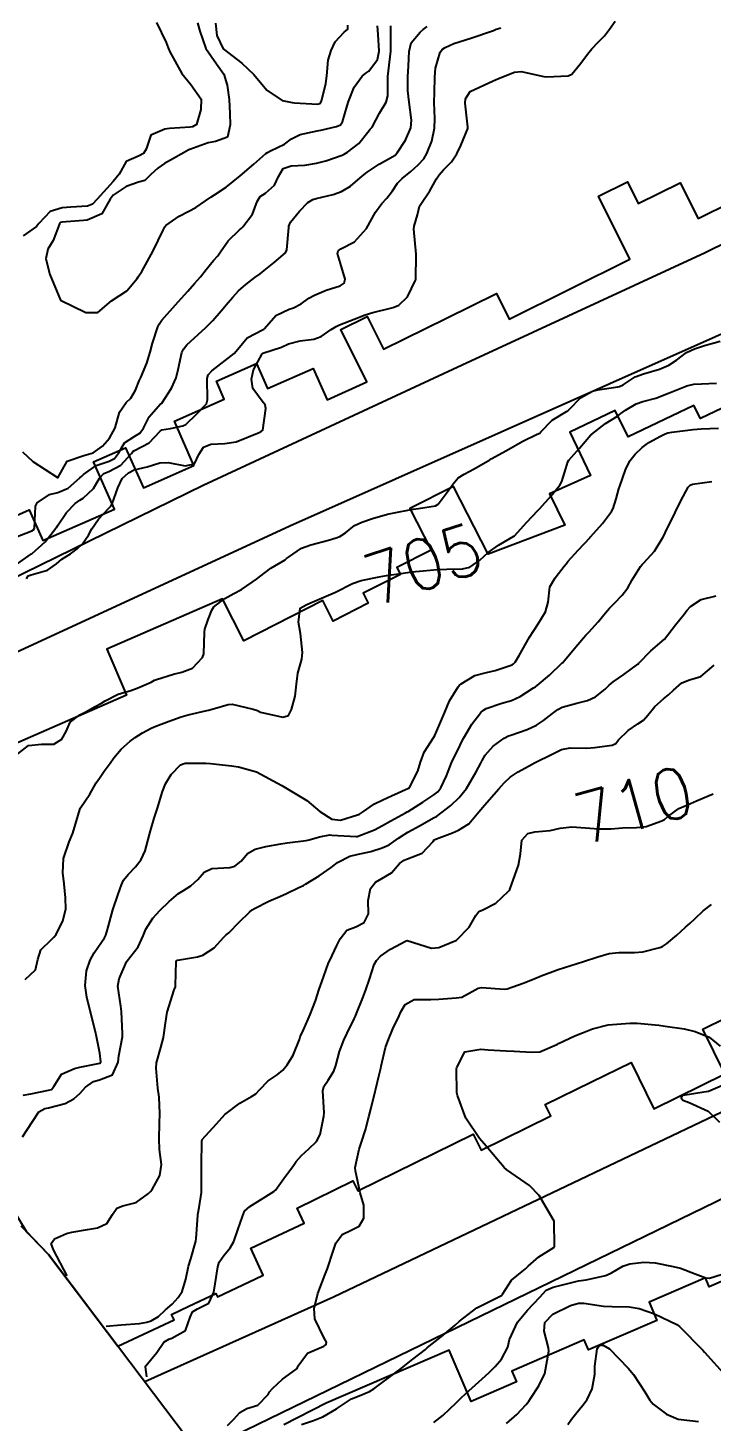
# Model space of a CAD drawing. Header units: metres. Extents: x 286371 to 293043, y 7462578 to 7466404.
# Drawn here: x 289767.4 to 289821.3, y 7464299.8 to 7464409.6 of the extents above; entities that cross this region are included whole.
import ezdxf
from ezdxf.enums import TextEntityAlignment as Align

# ---------------------------------------------------------------- set-up
doc = ezdxf.new("R2010")
doc.units = ezdxf.units.M
doc.header["$MEASUREMENT"] = 0
for name, color, linetype in [('Area', 45, 'Continuous'), ('Cotas', 45, 'Continuous'), ('Curvas de Nivel 1m', 11, 'Continuous'), ('Curvas de Nivel 5m', 15, 'Continuous'), ('Edificações', 30, 'Continuous'), ('Vias primárias', 230, 'Continuous')]:
    doc.layers.add(name, color=color, linetype=linetype)
doc.styles.add('Style-STANDARD', font='STANDARD.shx')

msp = doc.modelspace()

# ---------------------------------------------------------------- linework, layer by layer
at = {"layer": 'Area'}
msp.add_polyline3d([(289781.87, 7464295.99, 711.77), (289769.04, 7464312.95, 708.29), (289767.3, 7464314.77, 707.12), (289766.26, 7464316.51, 710.41), (289765.38, 7464317.66, 710.52), (289760.85, 7464323.61, 708.95), (289751.25, 7464336.98, 708.25), (289748.29, 7464340.59, 707.85), (289745.25, 7464344.19, 707.46), (289737.6, 7464353.49, 703.78), (289733.29, 7464359.71, 704.16), (289733.02, 7464360.14, 704.25), (289719.94, 7464375.13, 705.19), (289717.41, 7464377.8, 705.39), (289715.36, 7464379.84, 705.45), (289714.97, 7464380.21, 705.6), (289711.77, 7464383.77, 705.65), (289707.56, 7464388.74, 705.87), (289704.64, 7464391.64, 706.53), (289702.9, 7464393.82, 707.62), (289695.79, 7464401.13, 711.81), (289692.16, 7464404.65, 712.69), (289691.65, 7464405.35, 712.66), (289686.16, 7464411.25, 706.79)], dxfattribs=at)
at = {"layer": 'Curvas de Nivel 1m', "flags": 128}
for points, elevation in [([(289766.45, 7464369.5), (289767.73, 7464369.99), (289767.87, 7464370.07), (289767.94, 7464370.21), (289768.03, 7464371.94), (289768.14, 7464372.21), (289769.12, 7464372.85), (289769.78, 7464373.02), (289770.6, 7464373.35), (289771.52, 7464374.16), (289771.66, 7464374.3), (289771.8, 7464374.42), (289772.81, 7464375.14), (289773.81, 7464375.48), (289774.25, 7464375.69), (289774.57, 7464376.11), (289775.02, 7464376.92), (289775.84, 7464377.46), (289776.25, 7464377.69), (289776.53, 7464378.08), (289776.98, 7464378.97), (289777.88, 7464379.99), (289777.93, 7464380.02), (289777.97, 7464380.06), (289778.73, 7464381.23), (289779.1, 7464382.05), (289779.26, 7464382.71), (289779.56, 7464384.04), (289779.67, 7464384.31), (289779.95, 7464384.64), (289781.44, 7464386.01), (289781.98, 7464386.56), (289782.65, 7464387.33), (289783.2, 7464387.98), (289783.56, 7464388.42), (289784.02, 7464388.91), (289784.59, 7464389.4), (289785.31, 7464389.95), (289785.72, 7464390.26), (289786.04, 7464390.51), (289786.83, 7464391.14), (289787.72, 7464391.91), (289787.83, 7464392.14), (289787.98, 7464393.91), (289787.99, 7464394.01), (289788.1, 7464394.31), (289788.81, 7464395.2), (289789.47, 7464395.88), (289789.88, 7464396.12), (289790.13, 7464396.18), (289791.48, 7464396.5), (289792.14, 7464396.73), (289792.83, 7464397.15), (289793.6, 7464397.82), (289793.91, 7464398.07), (289794.16, 7464398.25), (289795.09, 7464398.88), (289796.18, 7464399.5), (289796.35, 7464399.61), (289796.52, 7464399.78), (289797.18, 7464400.79), (289797.59, 7464401.76), (289797.64, 7464402.35), (289797.46, 7464403.77), (289797.35, 7464404.67), (289797.36, 7464405.77), (289797.42, 7464406.63), (289797.47, 7464407.77), (289797.63, 7464408.45), (289798.33, 7464409.29), (289798.58, 7464409.5), (289798.87, 7464409.75)], 701), ([(289767.31, 7464366.22), (289767.45, 7464366.44), (289767.67, 7464366.53), (289768.97, 7464366.9), (289769.68, 7464367.39), (289770.1, 7464367.76), (289770.77, 7464368.17), (289771.29, 7464368.57), (289771.71, 7464368.98), (289772.2, 7464369.66), (289772.45, 7464370.14), (289772.98, 7464370.9), (289773.76, 7464371.74), (289773.95, 7464371.94), (289774.06, 7464372.12), (289774.5, 7464373.39), (289774.84, 7464374.11), (289775.34, 7464374.56), (289775.8, 7464374.79), (289776.83, 7464375.05), (289777.81, 7464375.36), (289778.48, 7464375.39), (289779.81, 7464375.12), (289780.56, 7464375.28), (289780.9, 7464376.02), (289781.25, 7464376.59), (289781.83, 7464376.83), (289782.94, 7464376.88), (289783.83, 7464377.01), (289785.64, 7464377.74), (289785.84, 7464377.84), (289785.92, 7464377.93), (289786.18, 7464379.63), (289786.11, 7464379.93), (289785.89, 7464380.22), (289785.15, 7464381.2), (289785.04, 7464381.95), (289785.2, 7464382.67), (289785.88, 7464383.94), (289785.91, 7464383.97), (289785.94, 7464383.99), (289787.39, 7464384.47), (289787.96, 7464384.73), (289788.87, 7464384.98), (289789.96, 7464385.11), (289790.52, 7464385.32), (289791.32, 7464385.85), (289791.72, 7464386.1), (289791.98, 7464386.22), (289793.13, 7464386.68), (289793.99, 7464387.03), (289794.59, 7464387.21), (289796, 7464387.53), (289796.19, 7464387.59), (289796.64, 7464387.77), (289797.34, 7464388.44), (289797.97, 7464389.76), (289797.98, 7464389.81), (289798.01, 7464391.76), (289798.01, 7464391.81), (289797.82, 7464393.76), (289797.85, 7464394), (289798.11, 7464394.9), (289798.29, 7464395.58), (289798.38, 7464395.75), (289799.08, 7464396.8), (289799.62, 7464397.73), (289799.83, 7464398.06), (289800.16, 7464398.45), (289800.81, 7464399.08), (289801.23, 7464399.71), (289801.54, 7464400.36), (289802.08, 7464401.7), (289802.1, 7464401.82), (289801.87, 7464403.7), (289801.9, 7464404.05), (289802.26, 7464404.63), (289804.08, 7464405.46), (289804.27, 7464405.55), (289804.51, 7464405.65), (289805.77, 7464406.14), (289806.28, 7464406.2), (289808.07, 7464405.81), (289808.28, 7464405.77), (289810, 7464405.85), (289810.28, 7464405.98), (289811, 7464406.84), (289811.53, 7464407.55), (289811.86, 7464407.99), (289812.32, 7464408.48), (289812.86, 7464409), (289813.24, 7464409.52), (289813.69, 7464410.17)], 703), ([(289780.79, 7464410.02), (289780.96, 7464409.38), (289781.45, 7464408.01), (289782.29, 7464406.81), (289782.87, 7464405.99), (289783.13, 7464405.11), (289783.27, 7464403.98), (289783.33, 7464402.88), (289783.35, 7464401.98), (289783.16, 7464401.02), (289782.19, 7464400.67), (289781.62, 7464400.57), (289780.18, 7464400.06), (289780.16, 7464400.05), (289780.09, 7464400.03), (289778.89, 7464399.33), (289778.17, 7464398.94), (289777.65, 7464398.57), (289777.11, 7464398.07), (289776.63, 7464397.6), (289776.14, 7464397.47), (289775.17, 7464397.13), (289774.13, 7464396.44), (289773.9, 7464396.13), (289773.25, 7464394.99), (289772.1, 7464394.48), (289771.81, 7464394.45), (289770.1, 7464394.33), (289769.99, 7464394.3), (289769.91, 7464394.19), (289769.4, 7464392.87), (289769, 7464392.2), (289768.83, 7464391.43), (289769.14, 7464390.2), (289770, 7464388.18), (289771.99, 7464387.21), (289772.93, 7464387.2), (289774, 7464388.12), (289775.21, 7464388.91), (289776.03, 7464389.88), (289776.11, 7464390.01), (289776.17, 7464390.09), (289776.39, 7464390.44), (289777.28, 7464392.07), (289778.09, 7464393.7), (289778.2, 7464393.95), (289778.28, 7464394.05), (289779.35, 7464394.79), (289780.11, 7464395.18), (289780.66, 7464395.47), (289781.42, 7464396), (289781.83, 7464396.29), (289782.13, 7464396.48), (289783.04, 7464397.09), (289784.15, 7464397.96), (289785.21, 7464398.9), (289786.18, 7464399.73), (289786.31, 7464399.81), (289786.54, 7464399.93), (289787.63, 7464400.48), (289788.2, 7464400.88), (289788.87, 7464401.23), (289790.21, 7464401.51), (289790.51, 7464401.57), (289791.75, 7464401.85), (289792.06, 7464402), (289792.22, 7464402.23), (289792.59, 7464403.49), (289792.68, 7464403.84), (289793.13, 7464404.96), (289793.75, 7464405.82), (289794.04, 7464406.06), (289794.28, 7464406.23), (289794.97, 7464407.13), (289795.09, 7464407.8), (289795.02, 7464409.1), (289794.98, 7464409.8)], 699), ([(289782.21, 7464410), (289782.32, 7464409.04), (289782.8, 7464407.99), (289784.29, 7464406.86), (289785.21, 7464405.95), (289786.26, 7464404.73), (289787.45, 7464403.92), (289788.24, 7464403.74), (289788.43, 7464403.72), (289790.24, 7464403.61), (289790.44, 7464403.67), (289790.56, 7464403.87), (289790.89, 7464405.24), (289790.97, 7464405.86), (289791.08, 7464407.08), (289791.32, 7464407.86), (289791.64, 7464408.53), (289792.33, 7464409.3), (289792.63, 7464409.54), (289792.64, 7464409.84)], 698), ([(289766.55, 7464367.36), (289767.7, 7464368.17), (289767.73, 7464368.19), (289767.76, 7464368.21), (289768.78, 7464369.13), (289769.62, 7464370.19), (289769.66, 7464370.26), (289769.74, 7464370.39), (289770.47, 7464371.45), (289771.15, 7464372.16), (289771.51, 7464372.41), (289771.77, 7464372.57), (289772.6, 7464373.33), (289773.05, 7464374.14), (289773.41, 7464374.52), (289773.8, 7464374.68), (289774.75, 7464375.18), (289775.58, 7464376.1), (289775.69, 7464376.24), (289775.83, 7464376.33), (289776.98, 7464376.94), (289777.85, 7464377.86), (289777.96, 7464377.95), (289778.65, 7464378.05), (289779.63, 7464378.27), (289779.86, 7464378.38), (289780.71, 7464379.18), (289781.48, 7464380.01), (289781.58, 7464380.32), (289781.55, 7464382.01), (289781.63, 7464382.3), (289781.92, 7464382.61), (289783.68, 7464383.97), (289783.95, 7464384.3), (289784.7, 7464385.21), (289785.97, 7464385.86), (289786.02, 7464385.88), (289786.07, 7464385.93), (289786.95, 7464386.96), (289788, 7464387.46), (289788.34, 7464387.56), (289788.96, 7464387.89), (289789.57, 7464388.32), (289790.01, 7464388.58), (289790.93, 7464388.95), (289792.03, 7464389.31), (289792.35, 7464389.52), (289792.43, 7464389.84), (289792.05, 7464391.07), (289791.82, 7464391.85), (289791.86, 7464392.06), (289792.07, 7464392.23), (289793.15, 7464392.76), (289794.09, 7464393.81), (289794.8, 7464395.12), (289795.31, 7464395.8), (289795.7, 7464396.22), (289796.14, 7464396.79), (289796.54, 7464397.39), (289796.91, 7464397.77), (289797.6, 7464398.32), (289798.17, 7464398.83), (289798.61, 7464399.32), (289798.86, 7464399.74), (289799.24, 7464400.7), (289799.47, 7464401.74), (289799.48, 7464402.48), (289799.44, 7464403.74), (289799.46, 7464404.53), (289799.48, 7464405.74), (289799.55, 7464406.47), (289799.91, 7464407.73), (289800.09, 7464407.95), (289800.31, 7464408.09), (289800.99, 7464408.39), (289802.32, 7464408.81), (289804.1, 7464409.43), (289804.33, 7464409.52), (289804.43, 7464409.55), (289804.7, 7464409.65)], 702), ([(289766.39, 7464352.24), (289767.47, 7464353.08), (289768.48, 7464353.19), (289769.47, 7464353.18), (289770.09, 7464353.56), (289770.43, 7464354.17), (289770.74, 7464354.92), (289771.5, 7464355.5), (289771.94, 7464355.71), (289772.73, 7464356.14), (289773.22, 7464356.42), (289773.52, 7464356.6), (289774.52, 7464357.12), (289775.53, 7464357.42), (289776.04, 7464357.58), (289777.12, 7464358.07), (289777.4, 7464358.21), (289777.55, 7464358.28), (289778.89, 7464358.7), (289779.56, 7464358.85), (289780.4, 7464359.18), (289781.19, 7464360.01), (289781.29, 7464360.3), (289781.33, 7464362.01), (289781.37, 7464362.24), (289781.62, 7464363), (289781.9, 7464363.73), (289782.08, 7464364), (289782.95, 7464364.67), (289783.65, 7464365.06), (289784.24, 7464365.38), (289785.1, 7464365.95), (289785.43, 7464366.19), (289785.67, 7464366.38), (289786.57, 7464367.04), (289787.69, 7464367.72), (289787.81, 7464367.8), (289787.96, 7464367.91), (289788.98, 7464368.62), (289789.71, 7464368.89), (289791.12, 7464369.26), (289791.72, 7464369.43), (289792.01, 7464369.55), (289792.44, 7464369.83), (289793.15, 7464370.41), (289793.74, 7464370.67), (289794.58, 7464370.96), (289795.75, 7464371.31), (289796.14, 7464371.39), (289797.75, 7464371.7), (289797.8, 7464371.71), (289798.21, 7464371.75), (289799.54, 7464371.95), (289799.76, 7464372.09), (289800.45, 7464373.03), (289800.93, 7464373.71), (289801.33, 7464374.16), (289801.8, 7464374.46), (289802.59, 7464374.89), (289803.81, 7464375.59), (289803.86, 7464375.62), (289803.93, 7464375.66), (289805.14, 7464376.33), (289805.83, 7464376.72), (289806.41, 7464377.05), (289807.55, 7464377.61), (289807.75, 7464377.7), (289807.85, 7464377.8), (289808.74, 7464378.71), (289809.87, 7464379.39), (289809.98, 7464379.46), (289810.1, 7464379.57), (289810.97, 7464380.48), (289811.9, 7464380.99), (289812.33, 7464381.11), (289813.9, 7464381.35), (289814.03, 7464381.38), (289814.34, 7464381.51), (289815.28, 7464382.13), (289815.92, 7464382.36), (289817.2, 7464382.74), (289817.93, 7464383.06), (289818.53, 7464383.44), (289819.32, 7464384.05), (289819.95, 7464384.34), (289820.75, 7464384.6), (289821.96, 7464384.94)], 704), ([(289767.04, 7464325.51), (289767.64, 7464325.62), (289769.05, 7464325.9), (289769.27, 7464325.97), (289769.45, 7464326.19), (289770.07, 7464327.18), (289771.08, 7464327.61), (289771.52, 7464327.71), (289773.08, 7464328.04), (289773.15, 7464328.07), (289773.17, 7464328.13), (289773.09, 7464328.82), (289772.83, 7464330.14), (289772.75, 7464330.51), (289772.33, 7464332.15), (289772.06, 7464333.25), (289771.94, 7464334.15), (289772.04, 7464335.31), (289772.32, 7464336.15), (289772.64, 7464336.72), (289773.23, 7464337.58), (289773.46, 7464337.91), (289773.56, 7464338.13), (289773.69, 7464338.57), (289774.11, 7464340.12), (289774.54, 7464341.36), (289774.8, 7464342.1), (289774.96, 7464342.45), (289775.32, 7464342.9), (289775.91, 7464343.51), (289776.35, 7464344.08), (289776.65, 7464344.77), (289776.99, 7464346.07), (289777.08, 7464346.36), (289777.38, 7464347.34), (289777.56, 7464347.9), (289777.61, 7464348.06), (289778.02, 7464349.45), (289778.25, 7464350.05), (289778.71, 7464350.78), (289779.45, 7464351.55), (289779.8, 7464351.68), (289781.45, 7464351.68), (289781.8, 7464351.65), (289783.45, 7464351.46), (289784.02, 7464351.4), (289785.44, 7464351), (289787.42, 7464349.91), (289789.41, 7464348.73), (289790.43, 7464347.87), (289791.38, 7464347.26), (289792.04, 7464347.18), (289793.38, 7464347.6), (289793.54, 7464347.67), (289793.79, 7464347.82), (289794.73, 7464348.47), (289795.4, 7464348.8), (289796.08, 7464349.11), (289797.41, 7464349.7), (289797.46, 7464349.72), (289797.5, 7464349.76), (289798.15, 7464351.05), (289798.37, 7464351.75), (289798.65, 7464352.56), (289799.41, 7464353.74), (289799.49, 7464353.86), (289800.28, 7464355.71), (289800.64, 7464356.6), (289801.32, 7464357.7), (289801.42, 7464357.82), (289801.55, 7464357.93), (289802.64, 7464358.59), (289803.56, 7464358.84), (289804.23, 7464358.99), (289805.57, 7464359.44), (289805.69, 7464359.51), (289805.81, 7464359.63), (289806.13, 7464360.18), (289806.94, 7464361.61), (289807.62, 7464362.67), (289808.2, 7464363.6), (289808.41, 7464364.36), (289808.54, 7464365.59), (289808.96, 7464366.3), (289809.69, 7464367.2), (289809.85, 7464367.42), (289809.97, 7464367.57), (289810.79, 7464368.48), (289811.72, 7464369.48), (289811.76, 7464369.51), (289811.78, 7464369.54), (289812.7, 7464370.57), (289813.41, 7464371.52), (289813.53, 7464371.75), (289813.77, 7464372.51), (289814, 7464373.29), (289814.07, 7464373.51), (289814.51, 7464374.8), (289814.86, 7464375.5), (289815.28, 7464376.03), (289815.83, 7464376.56), (289816.36, 7464376.95), (289817.28, 7464377.46), (289817.65, 7464377.65), (289817.85, 7464377.72), (289818.17, 7464377.77), (289819.85, 7464377.99), (289820.47, 7464378.03), (289821.85, 7464378.08)], 706), ([(289766.99, 7464322.22), (289767.79, 7464323.43), (289768.27, 7464324.21), (289768.76, 7464324.46), (289769.03, 7464324.52), (289770.36, 7464324.85), (289771.04, 7464325.23), (289771.54, 7464325.66), (289771.96, 7464326.15), (289772.6, 7464326.6), (289773.06, 7464326.72), (289774.08, 7464327.11), (289774.52, 7464328.11), (289774.58, 7464328.62), (289774.86, 7464330.11), (289774.88, 7464330.34), (289774.8, 7464332.11), (289774.74, 7464332.52), (289774.5, 7464334.11), (289774.61, 7464334.69), (289775.2, 7464336.03), (289775.25, 7464336.1), (289776.1, 7464337.21), (289776.49, 7464338.08), (289776.7, 7464338.61), (289777.26, 7464339.47), (289777.54, 7464339.79), (289777.81, 7464340.06), (289778.56, 7464340.77), (289779.29, 7464341.4), (289779.67, 7464341.65), (289780.26, 7464342.02), (289780.82, 7464342.5), (289781.32, 7464343.08), (289781.92, 7464343.39), (289783.32, 7464343.45), (289783.72, 7464343.57), (289784.22, 7464343.96), (289784.72, 7464344.57), (289785.34, 7464344.89), (289786.17, 7464345.11), (289787.35, 7464345.33), (289787.86, 7464345.4), (289789.35, 7464345.59), (289789.59, 7464345.64), (289790.4, 7464345.87), (289791.2, 7464346.02), (289791.36, 7464346.01), (289793.29, 7464345.9), (289793.36, 7464345.91), (289794.72, 7464346.44), (289795.37, 7464346.77), (289796.02, 7464347.14), (289797.17, 7464347.77), (289797.31, 7464347.84), (289797.39, 7464347.88), (289798.53, 7464348.62), (289799.41, 7464349.19), (289799.72, 7464349.42), (289799.96, 7464349.73), (289800.4, 7464350.69), (289800.81, 7464351.71), (289801.47, 7464353.11), (289801.66, 7464353.5), (289801.76, 7464353.69), (289802.41, 7464354.76), (289803.12, 7464355.67), (289803.32, 7464355.87), (289803.52, 7464355.99), (289804.76, 7464356.4), (289805.52, 7464356.63), (289806.22, 7464356.94), (289807.27, 7464357.61), (289807.43, 7464357.71), (289807.54, 7464357.79), (289808.53, 7464358.61), (289809.53, 7464359.58), (289809.57, 7464359.62), (289810.47, 7464360.68), (289811.21, 7464361.55), (289811.39, 7464361.76), (289811.61, 7464362), (289812.35, 7464362.81), (289812.94, 7464363.52), (289813.25, 7464363.91), (289813.65, 7464364.29), (289814.25, 7464364.91), (289814.69, 7464365.5), (289815.03, 7464366.13), (289815.69, 7464367.17), (289815.83, 7464367.35), (289815.96, 7464367.48), (289816.79, 7464368.39), (289817.46, 7464369.46), (289817.55, 7464369.64), (289817.73, 7464370.03), (289818.21, 7464370.99), (289818.42, 7464371.44), (289818.86, 7464372.35), (289819.45, 7464373.43), (289819.61, 7464373.6), (289819.79, 7464373.68), (289821.32, 7464373.87)], 707), ([(289770.5, 7464311.27), (289769.44, 7464313.32), (289769.24, 7464313.82), (289769.51, 7464314.18), (289770.45, 7464314.6), (289770.88, 7464314.71), (289772.11, 7464314.92), (289772.89, 7464315.06), (289773.63, 7464315.39), (289774.09, 7464316.12), (289774.42, 7464316.6), (289774.91, 7464316.79), (289775.95, 7464317.06), (289776.93, 7464317.76), (289777.09, 7464317.92), (289777.22, 7464318.07), (289777.82, 7464319.19), (289777.94, 7464320.06), (289777.8, 7464321.24), (289777.75, 7464322.06), (289777.8, 7464323.27), (289777.82, 7464324.06), (289777.76, 7464325.35), (289777.67, 7464326.07), (289777.52, 7464327.63), (289777.56, 7464328.07), (289777.9, 7464329.27), (289778.11, 7464330.06), (289778.27, 7464331.19), (289778.39, 7464332.05), (289778.95, 7464333.82), (289779.04, 7464334.04), (289779.06, 7464334.15), (289779.11, 7464336.04), (289779.13, 7464336.11), (289779.21, 7464336.16), (289780.79, 7464336.43), (289781.21, 7464336.56), (289782.09, 7464337.12), (289782.85, 7464337.98), (289783.05, 7464338.16), (289783.24, 7464338.32), (289784.06, 7464339.15), (289784.89, 7464339.95), (289785.1, 7464340.12), (289785.27, 7464340.22), (289786.4, 7464340.8), (289787.28, 7464341.18), (289787.79, 7464341.4), (289788.78, 7464341.89), (289789.13, 7464342.05), (289789.3, 7464342.14), (289790.38, 7464342.8), (289791.32, 7464343.45), (289791.55, 7464343.63), (289791.81, 7464343.85), (289792.8, 7464344.36), (289793.33, 7464344.49), (289794.44, 7464344.71), (289795.34, 7464345), (289795.88, 7464345.25), (289796.63, 7464345.78), (289797.06, 7464346.07), (289797.36, 7464346.24), (289798.34, 7464346.78), (289799.38, 7464347.36), (289799.62, 7464347.49), (289799.97, 7464347.73), (289800.76, 7464348.34), (289801.4, 7464348.97), (289801.98, 7464349.69), (289802.75, 7464350.99), (289803.1, 7464351.67), (289803.21, 7464351.9), (289803.45, 7464352.31), (289804.09, 7464353.02), (289804.95, 7464353.64), (289805.29, 7464353.83), (289805.48, 7464353.9), (289806.77, 7464354.33), (289807.49, 7464354.67), (289808.04, 7464355.05), (289808.75, 7464355.59), (289809.17, 7464355.91), (289809.51, 7464356.09), (289810.68, 7464356.4), (289811.52, 7464356.62), (289812.16, 7464356.9), (289812.9, 7464357.52), (289813.22, 7464357.83), (289813.54, 7464358.08), (289814.38, 7464358.67), (289815.48, 7464359.49), (289815.53, 7464359.52), (289815.57, 7464359.57), (289816.51, 7464360.54), (289817.59, 7464361.45), (289818.46, 7464362.59), (289819.13, 7464363.43), (289819.35, 7464363.71), (289819.64, 7464364.03), (289820.47, 7464364.59), (289821.65, 7464364.87)], 708), ([(289773.59, 7464307.3), (289774.77, 7464307.42), (289776.22, 7464307.53), (289776.78, 7464307.62), (289777.13, 7464307.72), (289777.71, 7464308.06), (289778.25, 7464308.59), (289778.8, 7464309.05), (289779.27, 7464309.57), (289779.57, 7464310.03), (289779.86, 7464311), (289780.08, 7464312.03), (289780.25, 7464312.62), (289780.65, 7464314.02), (289780.68, 7464314.21), (289780.82, 7464316.02), (289780.82, 7464316.1), (289780.91, 7464316.66), (289781.1, 7464317.84), (289781.11, 7464318.01), (289781.11, 7464319.86), (289781.11, 7464320.01), (289781.12, 7464321.88), (289781.16, 7464322.01), (289782.29, 7464323.26), (289782.93, 7464323.98), (289783.03, 7464324.07), (289784.11, 7464324.89), (289785.05, 7464325.4), (289785.37, 7464325.61), (289785.67, 7464325.94), (289786.35, 7464326.64), (289787.07, 7464327.12), (289787.5, 7464327.49), (289787.84, 7464327.9), (289788.32, 7464328.67), (289788.81, 7464329.89), (289788.88, 7464330.12), (289789.13, 7464330.66), (289789.51, 7464331.51), (289789.66, 7464331.88), (289790.07, 7464332.96), (289790.38, 7464333.87), (289790.58, 7464334.46), (289791.08, 7464335.86), (289791.12, 7464335.94), (289791.21, 7464336.12), (289791.77, 7464337.3), (289792.02, 7464337.84), (289792.56, 7464338.52), (289793.25, 7464338.78), (289793.93, 7464339.13), (289794.25, 7464339.81), (289794.23, 7464340.86), (289794.41, 7464341.81), (289794.8, 7464342.3), (289795.31, 7464342.6), (289796.07, 7464343.03), (289796.69, 7464343.77), (289797.06, 7464344.03), (289797.33, 7464344.13), (289798.49, 7464344.59), (289799.35, 7464345.52), (289799.44, 7464345.65), (289799.62, 7464345.73), (289800.88, 7464346.2), (289801.36, 7464346.41), (289802.16, 7464346.91), (289802.83, 7464347.68), (289803.39, 7464348.38), (289804.53, 7464349.65), (289804.94, 7464350.13), (289805.43, 7464350.59), (289806.06, 7464351), (289807.16, 7464351.61), (289807.35, 7464351.71), (289807.45, 7464351.75), (289808.67, 7464352.37), (289809.46, 7464352.76), (289810.15, 7464352.88), (289811.46, 7464352.87), (289812.08, 7464352.92), (289813.47, 7464353.1), (289813.74, 7464353.24), (289813.97, 7464353.51), (289814.72, 7464354.26), (289815.49, 7464354.77), (289815.92, 7464355.06), (289816.28, 7464355.47), (289816.83, 7464356.15), (289817.52, 7464356.76), (289817.91, 7464357.07), (289818.3, 7464357.44), (289818.96, 7464358.02), (289819.55, 7464358.26), (289820.45, 7464358.51), (289821.51, 7464359.4)], 709), ([(289783.15, 7464299.48), (289783.65, 7464299.97), (289784.11, 7464300.51), (289784.67, 7464300.81), (289785.54, 7464301.08), (289786.34, 7464301.93), (289786.47, 7464302.14), (289786.69, 7464302.4), (289787.47, 7464303.14), (289788.54, 7464303.9), (289788.63, 7464303.98), (289788.72, 7464304.19), (289789.44, 7464305.18), (289790.74, 7464305.74), (289790.83, 7464305.78), (289790.92, 7464305.86), (289790.94, 7464306.05), (289790.75, 7464306.41), (289790.02, 7464307.88), (289789.97, 7464308.69), (289790.27, 7464309.87), (289790.83, 7464311.34), (289791.03, 7464311.85), (289791.48, 7464313.23), (289791.68, 7464313.84), (289792.18, 7464314.54), (289792.89, 7464314.87), (289793.52, 7464315.18), (289793.9, 7464315.81), (289793.88, 7464316.85), (289793.61, 7464317.81), (289793.23, 7464319.55), (289793.22, 7464319.82), (289793.53, 7464321.27), (289793.71, 7464321.81), (289794.03, 7464322.79), (289794.28, 7464323.81), (289794.43, 7464324.4), (289794.79, 7464325.8), (289794.84, 7464326.02), (289795.07, 7464327), (289795.23, 7464327.65), (289795.26, 7464327.79), (289795.61, 7464329.28), (289795.77, 7464329.78), (289796.18, 7464330.73), (289796.67, 7464331.77), (289796.82, 7464332.09), (289797.16, 7464332.67), (289797.86, 7464333.06), (289799.16, 7464333.05), (289799.81, 7464333.08), (289801.17, 7464333.18), (289801.62, 7464333.24), (289802.44, 7464333.69), (289802.89, 7464333.96), (289803.18, 7464334.01), (289804.95, 7464333.88), (289805.18, 7464333.9), (289806.46, 7464334.35), (289807.19, 7464334.64), (289807.87, 7464334.93), (289809.2, 7464335.41), (289809.71, 7464335.57), (289811.21, 7464336.05), (289812.32, 7464336.43), (289813.22, 7464336.67), (289813.98, 7464336.75), (289815.22, 7464336.76), (289815.88, 7464336.82), (289817.23, 7464337.15), (289817.44, 7464337.24), (289817.74, 7464337.45), (289818.55, 7464338.13), (289819.25, 7464338.76), (289819.6, 7464339.08), (289819.97, 7464339.41), (289820.64, 7464340.04), (289821.28, 7464340.55)], 711), ([(289788.98, 7464299.56), (289789.92, 7464299.88), (289790.45, 7464300.08), (289790.66, 7464300.17), (289791.74, 7464300.78), (289792.68, 7464301.43), (289792.93, 7464301.58), (289793.53, 7464301.82), (289794.34, 7464302.16), (289794.69, 7464302.38), (289796.55, 7464303.77), (289796.72, 7464303.9), (289797.76, 7464304.71), (289798.74, 7464305.48), (289798.88, 7464305.59), (289799.05, 7464305.73), (289799.99, 7464306.48), (289800.77, 7464307.12), (289801.08, 7464307.39), (289801.43, 7464307.69), (289802.79, 7464308.74), (289804.58, 7464309.65), (289804.73, 7464309.72), (289804.81, 7464309.84), (289805.53, 7464310.93), (289806.37, 7464311.62), (289806.64, 7464311.82), (289806.84, 7464312.03), (289807.69, 7464312.76), (289808.86, 7464313.52), (289808.9, 7464313.54), (289808.93, 7464313.58), (289808.89, 7464315.58), (289807.7, 7464317.6), (289806.94, 7464318.39), (289805.16, 7464319.64), (289804.96, 7464319.82), (289803.37, 7464321.67), (289803, 7464322.09), (289801.93, 7464323.69), (289801.26, 7464325.49), (289801.23, 7464325.7), (289801.2, 7464327.58), (289801.21, 7464327.7), (289801.86, 7464328.94), (289803.11, 7464329.13), (289803.68, 7464329.09), (289805.1, 7464329.02), (289805.75, 7464328.99), (289807.1, 7464328.9), (289807.77, 7464328.94), (289809.11, 7464329.51), (289809.16, 7464329.54), (289809.24, 7464329.58), (289810.51, 7464330.18), (289811.13, 7464330.44), (289811.92, 7464330.75), (289813.14, 7464331.07), (289814.85, 7464331.2), (289815.14, 7464331.19), (289815.44, 7464331.18), (289817.14, 7464331.02), (289817.63, 7464330.95), (289819.13, 7464330.73), (289820, 7464330.54), (289821.11, 7464330.08), (289821.96, 7464329.38)], 712), ([(289822.16, 7464326.27), (289821.05, 7464325.8), (289820.69, 7464325.76), (289819.05, 7464325.5), (289818.99, 7464325.48), (289818.94, 7464325.43), (289818.91, 7464325.3), (289819.04, 7464325.11), (289819.52, 7464324.93), (289821.03, 7464324.26), (289821.93, 7464323.38)], 712), ([(289799.41, 7464299.72), (289800.11, 7464300.27), (289800.67, 7464300.78), (289801.13, 7464301.25), (289801.58, 7464301.69), (289802.16, 7464302.22), (289802.7, 7464302.69), (289803.22, 7464303.15), (289803.77, 7464303.66), (289804.25, 7464304.12), (289804.73, 7464304.7), (289805.23, 7464305.64), (289805.38, 7464306.26), (289805.99, 7464307.63), (289806.79, 7464308.56), (289807.76, 7464309.6), (289808.27, 7464310.14), (289808.82, 7464310.38), (289809.77, 7464310.62), (289810.82, 7464310.87), (289811.41, 7464310.96), (289812.83, 7464311.27), (289813.02, 7464311.33), (289813.4, 7464311.52), (289814.31, 7464312.04), (289814.85, 7464312.23), (289815.97, 7464312.36), (289816.85, 7464312.29), (289818.27, 7464312.01), (289818.84, 7464311.87), (289820, 7464311.42), (289820.83, 7464311.11), (289821.14, 7464311.09), (289822.05, 7464311.39)], 713), ([(289805.13, 7464299.64), (289805.94, 7464300.35), (289806.68, 7464301.13), (289806.89, 7464301.4), (289807.02, 7464301.61), (289807.69, 7464302.61), (289808.16, 7464303.59), (289808.48, 7464305.33), (289808.45, 7464305.59), (289808.09, 7464306.92), (289808.15, 7464307.59), (289808.78, 7464308.26), (289810.18, 7464308.95), (289810.8, 7464309.12), (289811.23, 7464309.12), (289812.79, 7464308.89), (289813.46, 7464308.85), (289814.79, 7464308.83), (289815.59, 7464308.69), (289816.79, 7464308.29), (289818.56, 7464307.44), (289818.77, 7464307.28), (289820.6, 7464305.41), (289820.74, 7464305.26), (289822.44, 7464303.38)], 714)]:
    msp.add_lwpolyline(points, dxfattribs=dict(at, elevation=elevation))
at = {"layer": 'Curvas de Nivel 5m', "flags": 128}
for points, elevation in [([(289766.99, 7464376.23), (289767.81, 7464375.45), (289769.74, 7464374.19), (289769.79, 7464374.17), (289770.51, 7464375.48), (289771.82, 7464375.93), (289772, 7464375.97), (289772.57, 7464376.14), (289773.3, 7464376.66), (289773.84, 7464377.3), (289774.15, 7464377.82), (289774.29, 7464378.12), (289774.64, 7464379.34), (289775.16, 7464380.11), (289775.53, 7464380.46), (289775.9, 7464381.07), (289776.19, 7464381.81), (289776.31, 7464382.09), (289776.8, 7464383.21), (289777.05, 7464384.08), (289777.24, 7464384.79), (289777.65, 7464386.07), (289777.76, 7464386.29), (289777.98, 7464386.59), (289779.26, 7464388.04), (289780.02, 7464388.87), (289780.56, 7464389.48), (289781.01, 7464390.01), (289781.47, 7464390.58), (289782.05, 7464391.29), (289782.38, 7464391.67), (289782.59, 7464391.99), (289783.19, 7464392.86), (289784.09, 7464393.72), (289784.22, 7464393.83), (289784.36, 7464393.96), (289785.12, 7464394.94), (289785.48, 7464395.94), (289785.73, 7464396.34), (289786.13, 7464396.61), (289786.84, 7464397.23), (289787.16, 7464397.92), (289787.53, 7464398.54), (289788.17, 7464398.75), (289789.25, 7464398.81), (289790.17, 7464398.97), (289790.89, 7464399.15), (289792.18, 7464399.59), (289792.34, 7464399.68), (289792.6, 7464399.84), (289793.49, 7464400.53), (289794.21, 7464401.42), (289794.39, 7464401.64), (289794.55, 7464401.81), (289795.13, 7464402.9), (289795.65, 7464403.79), (289795.77, 7464404.27), (289795.78, 7464405.79), (289795.83, 7464406.24), (289796.02, 7464407.79), (289796.03, 7464408.07), (289796.02, 7464409.79)], 700), ([(289777.54, 7464410.07), (289778.31, 7464408.48), (289778.47, 7464408.05), (289778.6, 7464407.75), (289779.55, 7464406.04), (289780.26, 7464405.18), (289781.08, 7464404.01), (289781.04, 7464403.21), (289780.71, 7464402.02), (289780.39, 7464401.84), (289780.21, 7464401.81), (289778.57, 7464401.69), (289778.21, 7464401.66), (289777.1, 7464401.17), (289776.73, 7464400.08), (289776.54, 7464399.72), (289776.18, 7464399.56), (289775.17, 7464399.1), (289774.61, 7464398.11), (289774.15, 7464397.53), (289772.87, 7464396.14), (289772.52, 7464395.74), (289772.12, 7464395.58), (289770.79, 7464395.5), (289770.11, 7464395.45), (289769.16, 7464395.15), (289768.28, 7464394.21), (289768.21, 7464394.1), (289768.09, 7464393.98), (289767.05, 7464393.25)], 700), ([(289767.19, 7464334.64), (289768.01, 7464335.4), (289768.2, 7464336.21), (289768.45, 7464336.98), (289769.24, 7464337.75), (289769.47, 7464337.96), (289769.65, 7464338.19), (289770.18, 7464339.26), (289770.41, 7464340.18), (289770.39, 7464341.08), (289770.27, 7464342.18), (289770.18, 7464343.04), (289770.23, 7464344.18), (289770.68, 7464345.49), (289770.95, 7464346.16), (289771.39, 7464347.59), (289771.51, 7464348.04), (289771.57, 7464348.15), (289772.31, 7464349.24), (289772.81, 7464350.13), (289773.05, 7464350.51), (289773.44, 7464351.06), (289773.89, 7464351.68), (289774.2, 7464352.11), (289774.78, 7464352.79), (289775.47, 7464353.41), (289775.86, 7464353.71), (289776.46, 7464354.08), (289777.13, 7464354.43), (289777.49, 7464354.6), (289778.55, 7464355), (289779.5, 7464355.32), (289780.05, 7464355.48), (289781.51, 7464355.82), (289781.66, 7464355.86), (289782.12, 7464356), (289783.19, 7464356.31), (289783.52, 7464356.32), (289785.16, 7464355.95), (289785.51, 7464355.82), (289785.74, 7464355.71), (289787.5, 7464355.31), (289787.96, 7464355.45), (289788.19, 7464355.9), (289788.47, 7464356.96), (289788.59, 7464357.9), (289788.69, 7464358.77), (289789.01, 7464359.89), (289789.06, 7464360.41), (289788.89, 7464361.9), (289788.73, 7464362.79), (289788.88, 7464363.9), (289789.36, 7464364.17), (289789.64, 7464364.3), (289790.75, 7464364.77), (289791.65, 7464365.15), (289792.99, 7464365.83), (289793.67, 7464366.09), (289795.09, 7464366.38), (289795.67, 7464366.47), (289796.81, 7464366.63), (289797.68, 7464366.75), (289798.57, 7464366.85), (289799.68, 7464366.94), (289800.42, 7464366.98), (289801.68, 7464366.99), (289802.25, 7464367.12), (289803.03, 7464367.67), (289803.38, 7464367.99), (289803.7, 7464368.28), (289804.5, 7464368.87), (289805.72, 7464369.58), (289805.76, 7464369.6), (289805.78, 7464369.63), (289806.72, 7464370.64), (289807.63, 7464371.61), (289807.69, 7464371.67), (289807.76, 7464371.74), (289808.64, 7464372.72), (289809.33, 7464373.58), (289809.49, 7464373.88), (289809.8, 7464374.9), (289809.96, 7464375.43), (289810.05, 7464375.57), (289810.89, 7464376.5), (289811.77, 7464377.55), (289811.81, 7464377.58), (289811.85, 7464377.61), (289812.94, 7464378.45), (289813.87, 7464379.04), (289814.15, 7464379.23), (289814.5, 7464379.51), (289815.36, 7464380.01), (289815.88, 7464380.18), (289816.91, 7464380.45), (289817.89, 7464380.85), (289819.35, 7464381.43), (289819.91, 7464381.54), (289821.68, 7464381.62)], 705), ([(289776.78, 7464303.31), (289776.69, 7464304.1), (289776.72, 7464304.17), (289777.58, 7464305.22), (289778.12, 7464306.05), (289778.52, 7464306.28), (289778.75, 7464306.35), (289779.83, 7464306.96), (289780.21, 7464308.02), (289780.38, 7464308.43), (289780.79, 7464308.68), (289781.68, 7464309.12), (289782.07, 7464310), (289782.17, 7464310.65), (289782.39, 7464311.99), (289782.5, 7464312.34), (289782.86, 7464312.88), (289783.37, 7464313.47), (289783.65, 7464313.97), (289783.97, 7464314.89), (289784.33, 7464315.96), (289784.5, 7464316.37), (289784.92, 7464316.75), (289786.8, 7464317.92), (289786.94, 7464318.04), (289787.73, 7464319.12), (289788.29, 7464319.89), (289788.57, 7464320.29), (289788.98, 7464320.75), (289789.57, 7464321.29), (289790.15, 7464321.87), (289790.45, 7464322.42), (289790.75, 7464323.86), (289790.76, 7464324.13), (289790.66, 7464325.86), (289790.73, 7464326.19), (289791.07, 7464326.7), (289791.52, 7464327.4), (289791.68, 7464327.85), (289791.98, 7464328.96), (289792.31, 7464329.84), (289792.57, 7464330.39), (289793.14, 7464331.54), (289793.24, 7464331.73), (289793.27, 7464331.82), (289793.8, 7464333.18), (289794.05, 7464333.81), (289794.34, 7464334.65), (289794.71, 7464335.8), (289794.88, 7464336.13), (289795.21, 7464336.47), (289795.99, 7464337.02), (289797.23, 7464337.69), (289797.3, 7464337.7), (289799.22, 7464337.1), (289799.8, 7464337.15), (289801.14, 7464337.71), (289801.2, 7464337.74), (289801.23, 7464337.76), (289802.18, 7464338.76), (289802.72, 7464339.68), (289802.96, 7464339.99), (289803.27, 7464340.13), (289804.3, 7464340.64), (289805.29, 7464341.58), (289805.34, 7464341.64), (289805.39, 7464341.73), (289806.08, 7464343.63), (289806.25, 7464344.54), (289806.33, 7464345.62), (289806.82, 7464346.15), (289807.36, 7464346.28), (289808.58, 7464346.38), (289809.37, 7464346.56), (289810.27, 7464346.66), (289811.37, 7464346.59), (289812.39, 7464346.51), (289813.37, 7464346.5), (289814.28, 7464346.59), (289815.37, 7464346.62), (289816.15, 7464346.7), (289817.38, 7464347.13), (289817.58, 7464347.25), (289817.83, 7464347.45), (289818.72, 7464348.1), (289819.4, 7464348.41), (289820.11, 7464348.7), (289821.41, 7464349.27)], 710), ([(289809.97, 7464299.56), (289810.25, 7464299.97), (289810.67, 7464300.5), (289811.16, 7464301.07), (289811.48, 7464301.54), (289811.88, 7464302.36), (289812.1, 7464303.53), (289812.1, 7464304.15), (289812.27, 7464305.53), (289812.47, 7464305.8), (289812.75, 7464305.8), (289813.26, 7464305.52), (289814.72, 7464304.01), (289815.14, 7464303.49), (289816.04, 7464302.12), (289816.43, 7464301.47), (289816.68, 7464301.16), (289817.74, 7464300.38), (289818.66, 7464299.98), (289820.27, 7464299.8)], 715)]:
    msp.add_lwpolyline(points, dxfattribs=dict(at, elevation=elevation))
at = {"layer": 'Edificações'}
msp.add_lwpolyline([(289764.56, 7464370.33), (289767.53, 7464371.64), (289768.6, 7464369.22), (289774.24, 7464371.71), (289772.59, 7464375.43), (289775.12, 7464376.54), (289776.52, 7464373.38), (289780.5, 7464375.14), (289778.96, 7464378.63), (289782.89, 7464380.37), (289782.27, 7464381.79), (289785.43, 7464383.19), (289786.31, 7464381.21), (289789.9, 7464382.79), (289790.99, 7464380.33), (289794.12, 7464381.74), (289792.08, 7464385.86), (289794.16, 7464386.89), (289795.44, 7464384.3), (289800.4, 7464386.76), (289804.34, 7464388.71), (289805.35, 7464386.68), (289814.85, 7464391.4), (289812.38, 7464396.38), (289814.66, 7464397.51), (289815.51, 7464395.79), (289818.83, 7464397.43), (289820.23, 7464394.61), (289822.88, 7464395.92)], dxfattribs=at)
for points, elevation in [([(289830, 7464383.42), (289820.41, 7464378.84), (289819.91, 7464379.88), (289814.71, 7464377.39), (289813.71, 7464379.48), (289810.13, 7464377.77), (289811.76, 7464374.36), (289808.51, 7464372.9), (289809.72, 7464370.43), (289803.68, 7464368.15), (289800.95, 7464373.5), (289797.51, 7464371.74), (289799.19, 7464368.46), (289796.5, 7464367.09), (289796.77, 7464366.56), (289793.84, 7464365.07), (289794.24, 7464364.28), (289791.47, 7464362.87), (289790.65, 7464364.49), (289784.44, 7464361.33), (289782.76, 7464364.63), (289773.63, 7464360.66), (289775.2, 7464357.03), (289765.95, 7464353)], 709.77), ([(289766.87, 7464315.21), (289769.04, 7464312.95), (289774.5, 7464305.74), (289774.5, 7464305.74), (289778.94, 7464307.82), (289778.74, 7464308.24), (289780.1, 7464308.88), (289782.23, 7464309.88), (289782.35, 7464309.62), (289785.36, 7464311.04), (289785.97, 7464311.32), (289784.98, 7464313.45), (289789.19, 7464315.43), (289788.64, 7464316.6), (289793.03, 7464318.77), (289793.42, 7464317.97), (289802.52, 7464322.45), (289803.14, 7464321.19), (289808.62, 7464323.89), (289808.18, 7464324.77), (289811.82, 7464326.56), (289814.95, 7464328.1), (289816.75, 7464324.45), (289822.34, 7464327.2), (289820.61, 7464330.72), (289829.68, 7464335.19)], 709.77), ([(289824.94, 7464312.06), (289821.11, 7464310.41), (289820.81, 7464311.11), (289816.37, 7464309.2), (289816.99, 7464307.76), (289814.18, 7464306.55), (289811.59, 7464305.43), (289811.25, 7464306.22), (289805.55, 7464303.77), (289805.92, 7464302.92), (289802.34, 7464301.38), (289800.61, 7464305.41), (289790.91, 7464301.24), (289787.58, 7464299.54)], 720.04)]:
    msp.add_lwpolyline(points, dxfattribs=dict(at, elevation=elevation))
at = {"layer": 'Vias primárias'}
msp.add_lwpolyline([(289706.18, 7464418.94), (289710.95, 7464408.79), (289723.31, 7464383.44), (289735.72, 7464356.2, 0.408077), (289740.51, 7464354.47), (289743.09, 7464355.65), (289764.52, 7464365.42), (289781.23, 7464373.6), (289801.65, 7464383.07), (289820.8, 7464391.94), (289843.33, 7464403.03), (289853.96, 7464407.78), (289858.05, 7464409.61, 0.352299), (289858.57, 7464417.04)], format="xyb", dxfattribs=at)
for points, elevation in [([(289776.62, 7464302.94), (289791.49, 7464309.61), (289832.09, 7464328.96), (289849.53, 7464337.17), (289852.38, 7464338.6, 0.312223), (289854.74, 7464342.91, 0.05806), (289853.75, 7464347.35), (289836.71, 7464382.79), (289834.22, 7464387.91, 0.403854), (289829.93, 7464389), (289788.07, 7464370.36), (289741.42, 7464348.84)], 710.34), ([(289813.73, 7464254.81), (289838.37, 7464266.35), (289862.34, 7464277.45), (289885.29, 7464288.67), (289911.23, 7464300.61), (289923.67, 7464306.52), (289929.45, 7464309.2, 0.431707), (289931.85, 7464316.38), (289913.09, 7464345.24), (289908.03, 7464351.78), (289906.7, 7464353.5, 0.394112), (289901.25, 7464354.39), (289864.17, 7464337.77), (289780.89, 7464297.29)], 719.58)]:
    msp.add_lwpolyline(points, format="xyb", dxfattribs=dict(at, elevation=elevation))

# ---------------------------------------------------------------- texts
at = {"layer": 'Cotas', "style": 'Style-STANDARD'}
for s, rotation, p in [('705', 18.2335, (289798.57, 7464367.38, 705)), ('710', 15.7963, (289815.17, 7464348.4, 710))]:
    msp.add_text(s, height=4, rotation=rotation, dxfattribs=at).set_placement(p, align=Align.MIDDLE_CENTER)

doc.saveas('drawing.dxf')
